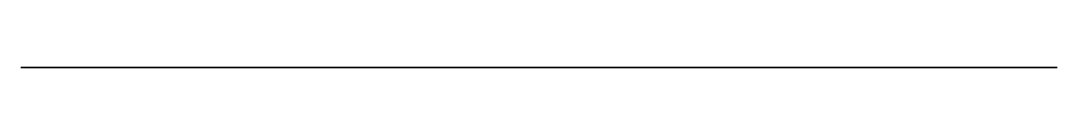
# Model space of a CAD drawing. Header units: centimetres. Extents: x 43.15 to 47.61, y 13.51 to 13.51.
import ezdxf

# ---------------------------------------------------------------- set-up
doc = ezdxf.new("R2010")
doc.units = ezdxf.units.CM
doc.header["$MEASUREMENT"] = 0
doc.layers.add('ceas cuptor', color=250, linetype='Continuous')
doc.layers.add('numere digitale ceas', color=100, linetype='Continuous')

msp = doc.modelspace()

# ---------------------------------------------------------------- hatches: boundary and pattern name
at = {"layer": 'ceas cuptor', "extrusion": (0, -1, 0)}
h = msp.add_hatch(color=256, dxfattribs=at)
h.dxf.hatch_style = 1
h.paths.add_polyline_path([(47.6068, 31.4619), (43.1507, 31.4619), (43.1507, 29.02), (47.6068, 29.02)])
at = {"layer": 'numere digitale ceas', "extrusion": (0, -1, 0)}
h = msp.add_hatch(color=256, dxfattribs=at)
h.dxf.hatch_style = 1
h.paths.add_polyline_path([(43.7958, 31.1719), (43.7251, 31.2427), (43.6544, 31.1719), (43.6544, 30.6719), (43.7251, 30.6012), (43.7958, 30.6719)])
h = msp.add_hatch(color=256, dxfattribs=at)
h.dxf.hatch_style = 1
h.paths.add_polyline_path([(43.7958, 30.4151), (43.7251, 30.4858), (43.6544, 30.4151), (43.6544, 29.9151), (43.7251, 29.8444), (43.7958, 29.9151)])
h = msp.add_hatch(color=256, dxfattribs=at)
h.dxf.hatch_style = 1
h.paths.add_polyline_path([(44.3013, 30.4145), (44.2306, 30.4852), (44.1599, 30.4145), (44.1599, 29.9145), (44.2306, 29.8437), (44.3013, 29.9145)])
h = msp.add_hatch(color=256, dxfattribs=at)
h.dxf.hatch_style = 1
h.paths.add_polyline_path([(44.3139, 31.1713), (44.2432, 31.242), (44.1725, 31.1713), (44.1725, 30.6713), (44.2432, 30.6006), (44.3139, 30.6713)])
h = msp.add_hatch(color=256, dxfattribs=at)
h.dxf.hatch_style = 1
h.paths.add_polyline_path([(44.8292, 30.8326), (44.7086, 30.9532), (44.588, 30.8326), (44.7086, 30.712)])
h = msp.add_hatch(color=256, dxfattribs=at)
h.dxf.hatch_style = 1
h.paths.add_polyline_path([(44.8292, 30.4037), (44.7086, 30.5243), (44.588, 30.4037), (44.7086, 30.2831)])
h = msp.add_hatch(color=256, dxfattribs=at)
h.dxf.hatch_style = 1
h.paths.add_polyline_path([(45.1986, 31.1827), (45.1279, 31.2534), (45.0572, 31.1827), (45.0572, 30.6827), (45.1279, 30.612), (45.1986, 30.6827)])
h = msp.add_hatch(color=256, dxfattribs=at)
h.dxf.hatch_style = 1
h.paths.add_polyline_path([(45.2112, 30.4259), (45.1405, 30.4966), (45.0698, 30.4259), (45.0698, 29.9259), (45.1405, 29.8552), (45.2112, 29.9259)])
h = msp.add_hatch(color=256, dxfattribs=at)
h.dxf.hatch_style = 1
h.paths.add_polyline_path([(45.7167, 31.182), (45.646, 31.2527), (45.5753, 31.182), (45.5753, 30.682), (45.646, 30.6113), (45.7167, 30.682)])
h = msp.add_hatch(color=256, dxfattribs=at)
h.dxf.hatch_style = 1
h.paths.add_polyline_path([(45.7167, 30.4252), (45.646, 30.4959), (45.5753, 30.4252), (45.5753, 29.9252), (45.646, 29.8545), (45.7167, 29.9252)])

# ---------------------------------------------------------------- linework, layer by layer
at = {"layer": 'ceas cuptor', "extrusion": (1.57898e-16, -1, 0), "elevation": -13.514}
msp.add_lwpolyline([(43.1507, 31.4619), (47.6068, 31.4619), (47.6068, 29.02), (43.1507, 29.02)], close=True, dxfattribs=at)

doc.saveas('drawing.dxf')
